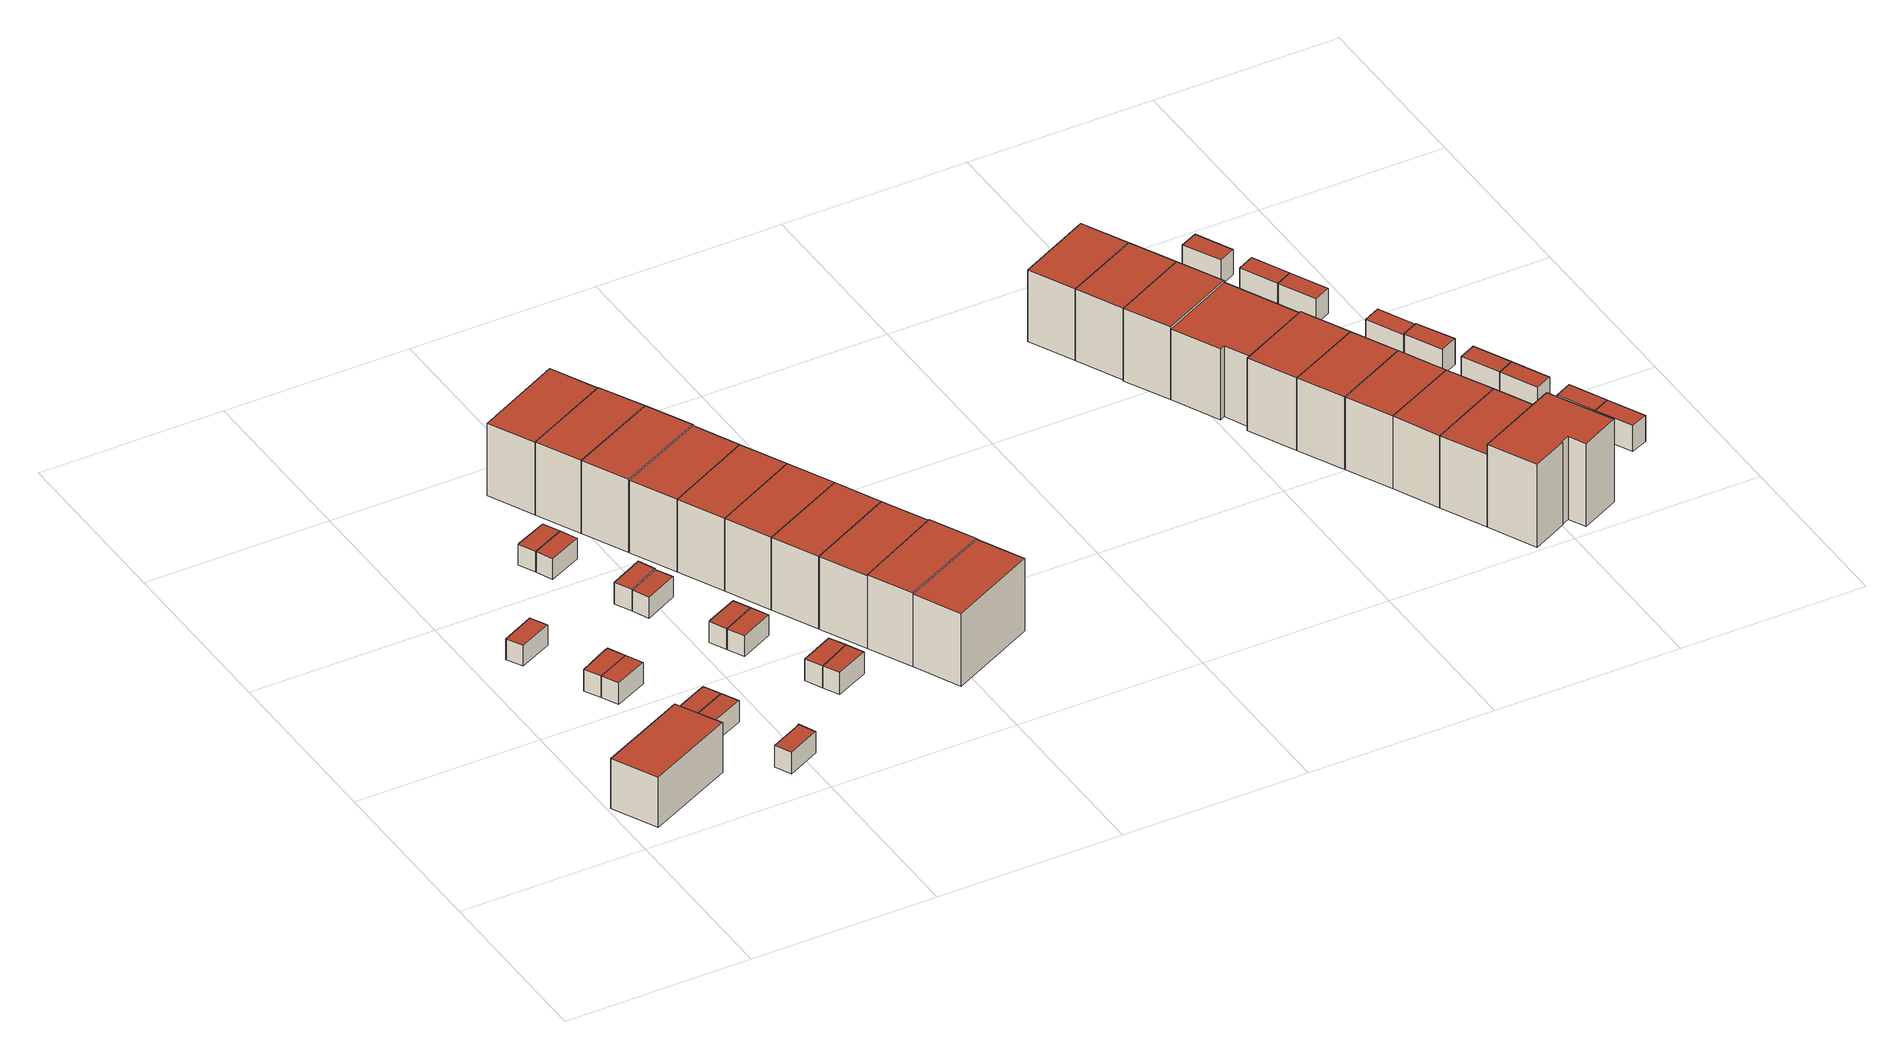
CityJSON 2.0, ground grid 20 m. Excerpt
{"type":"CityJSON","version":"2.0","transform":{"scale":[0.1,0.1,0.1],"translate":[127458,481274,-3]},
"CityObjects":{
"building1":{"type":"Building","attributes":{"b3_dak_type":"multiple horizontal","b3_h_dak_50p":3.27,"b3_h_dak_70p":3.3,"b3_h_dak_max":3.6,"b3_h_dak_min":2.92,"b3_h_maaiveld":-2.54,"b3_kas_warenhuis":false,"b3_mutatie_ahn3_ahn4":false,"b3_reconstructie_onvolledig":false,"b3_rmse_lod12":0.0509,"b3_rmse_lod13":0.0509,"b3_rmse_lod22":0.0331,"b3_val3dity_lod12":"[]","b3_val3dity_lod13":"[]","b3_val3dity_lod22":"[]","b3_volume_lod12":329.33,"b3_volume_lod13":329.33,"b3_volume_lod22":328.07,"geconstateerd":false,"oorspronkelijkbouwjaar":2003,"status":"Pand in gebruik"},"children":["building1-1"]},
"building1-1":{"type":"BuildingPart","parents":["building1"],"geometry":[{"type":"Solid","lod":"1.2","boundaries":[[[[0,1,2,3]],[[4,1,0,5]],[[5,0,3,6]],[[7,2,1,4]],[[6,3,2,7]],[[6,7,4,5]]]],"semantics":{"surfaces":[{"type":"GroundSurface"},{"type":"WallSurface","on_footprint_edge":true},{"type":"RoofSurface"}],"values":[[0,1,1,1,1,2]]}}]},
"building2":{"type":"Building","attributes":{"b3_dak_type":"multiple horizontal","b3_h_dak_50p":-0.07,"b3_h_dak_70p":-0.05,"b3_h_dak_max":0.01,"b3_h_dak_min":-0.25,"b3_h_maaiveld":-2.52,"b3_kas_warenhuis":false,"b3_mutatie_ahn3_ahn4":false,"b3_reconstructie_onvolledig":false,"b3_rmse_lod12":0.0314,"b3_rmse_lod13":0.0314,"b3_rmse_lod22":0.0289,"b3_val3dity_lod12":"[]","b3_val3dity_lod13":"[]","b3_val3dity_lod22":"[]","b3_volume_lod12":19.63,"b3_volume_lod13":19.63,"b3_volume_lod22":19.56,"geconstateerd":false,"oorspronkelijkbouwjaar":2003,"status":"Pand in gebruik"},"children":["building2-1"]},
"building2-1":{"type":"BuildingPart","parents":["building2"],"geometry":[{"type":"Solid","lod":"1.2","boundaries":[[[[8,9,10,11]],[[12,9,8,13]],[[14,10,9,12]],[[13,8,11,15]],[[15,11,10,14]],[[15,14,12,13]]]],"semantics":{"surfaces":[{"type":"GroundSurface"},{"type":"WallSurface","on_footprint_edge":true},{"type":"RoofSurface"}],"values":[[0,1,1,1,1,2]]}}]},
"building3":{"type":"Building","attributes":{"b3_dak_type":"multiple horizontal","b3_h_dak_50p":-0.05,"b3_h_dak_70p":-0.03,"b3_h_dak_max":0.05,"b3_h_dak_min":-0.22,"b3_h_maaiveld":-2.49,"b3_kas_warenhuis":false,"b3_mutatie_ahn3_ahn4":false,"b3_reconstructie_onvolledig":false,"b3_rmse_lod12":0.033,"b3_rmse_lod13":0.033,"b3_rmse_lod22":0.0309,"b3_val3dity_lod12":"[]","b3_val3dity_lod13":"[]","b3_val3dity_lod22":"[]","b3_volume_lod12":19.66,"b3_volume_lod13":19.66,"b3_volume_lod22":19.58,"geconstateerd":false,"oorspronkelijkbouwjaar":2003,"status":"Pand in gebruik"},"children":["building3-1"]},
"building3-1":{"type":"BuildingPart","parents":["building3"],"geometry":[{"type":"Solid","lod":"1.2","boundaries":[[[[16,17,18,19,20]],[[21,17,16,22]],[[23,18,17,21]],[[24,19,18,23]],[[22,16,20,25]],[[25,20,19,24]],[[25,24,23,21,22]]]],"semantics":{"surfaces":[{"type":"GroundSurface"},{"type":"WallSurface","on_footprint_edge":true},{"type":"RoofSurface"}],"values":[[0,1,1,1,1,1,2]]}}]},
"building4":{"type":"Building","attributes":{"b3_dak_type":"multiple horizontal","b3_h_dak_50p":-0.04,"b3_h_dak_70p":-0.03,"b3_h_dak_max":0.06,"b3_h_dak_min":-0.26,"b3_h_maaiveld":-2.49,"b3_kas_warenhuis":false,"b3_mutatie_ahn3_ahn4":false,"b3_reconstructie_onvolledig":false,"b3_rmse_lod12":0.0372,"b3_rmse_lod13":0.0372,"b3_rmse_lod22":0.0349,"b3_val3dity_lod12":"[]","b3_val3dity_lod13":"[]","b3_val3dity_lod22":"[]","b3_volume_lod12":19.72,"b3_volume_lod13":19.72,"b3_volume_lod22":19.64,"geconstateerd":false,"oorspronkelijkbouwjaar":2003,"status":"Pand in gebruik"},"children":["building4-1"]},
"building4-1":{"type":"BuildingPart","parents":["building4"],"geometry":[{"type":"Solid","lod":"1.2","boundaries":[[[[26,27,17,16]],[[28,27,26,29]],[[29,26,16,22]],[[21,17,27,28]],[[22,16,17,21]],[[22,21,28,29]]]],"semantics":{"surfaces":[{"type":"GroundSurface"},{"type":"WallSurface","on_footprint_edge":true},{"type":"RoofSurface"}],"values":[[0,1,1,1,1,2]]}}]},
"building5":{"type":"Building","attributes":{"b3_dak_type":"multiple horizontal","b3_h_dak_50p":-0.05,"b3_h_dak_70p":-0.04,"b3_h_dak_max":0.04,"b3_h_dak_min":-0.18,"b3_h_maaiveld":-2.48,"b3_kas_warenhuis":false,"b3_mutatie_ahn3_ahn4":false,"b3_reconstructie_onvolledig":false,"b3_rmse_lod12":0.0321,"b3_rmse_lod13":0.0321,"b3_rmse_lod22":0.0296,"b3_val3dity_lod12":"[]","b3_val3dity_lod13":"[]","b3_val3dity_lod22":"[]","b3_volume_lod12":19.37,"b3_volume_lod13":19.37,"b3_volume_lod22":19.28,"geconstateerd":false,"oorspronkelijkbouwjaar":2003,"status":"Pand in gebruik"},"children":["building5-1"]},
"building5-1":{"type":"BuildingPart","parents":["building5"],"geometry":[{"type":"Solid","lod":"1.2","boundaries":[[[[30,31,32,33,34]],[[35,31,30,36]],[[37,32,31,35]],[[38,33,32,37]],[[36,30,34,39]],[[39,34,33,38]],[[39,38,37,35,36]]]],"semantics":{"surfaces":[{"type":"GroundSurface"},{"type":"WallSurface","on_footprint_edge":true},{"type":"RoofSurface"}],"values":[[0,1,1,1,1,1,2]]}}]},
"building6":{"type":"Building","attributes":{"b3_dak_type":"multiple horizontal","b3_h_dak_50p":-0.05,"b3_h_dak_70p":-0.03,"b3_h_dak_max":0.05,"b3_h_dak_min":-0.22,"b3_h_maaiveld":-2.48,"b3_kas_warenhuis":false,"b3_mutatie_ahn3_ahn4":false,"b3_reconstructie_onvolledig":false,"b3_rmse_lod12":0.0365,"b3_rmse_lod13":0.0365,"b3_rmse_lod22":0.033,"b3_val3dity_lod12":"[]","b3_val3dity_lod13":"[]","b3_val3dity_lod22":"[]","b3_volume_lod12":19.7,"b3_volume_lod13":19.7,"b3_volume_lod22":19.6,"geconstateerd":false,"oorspronkelijkbouwjaar":2003,"status":"Pand in gebruik"},"children":["building6-1"]},
"building6-1":{"type":"BuildingPart","parents":["building6"],"geometry":[{"type":"Solid","lod":"1.2","boundaries":[[[[40,41,31,30]],[[42,41,40,43]],[[43,40,30,36]],[[35,31,41,42]],[[36,30,31,35]],[[36,35,42,43]]]],"semantics":{"surfaces":[{"type":"GroundSurface"},{"type":"WallSurface","on_footprint_edge":true},{"type":"RoofSurface"}],"values":[[0,1,1,1,1,2]]}}]},
"building7":{"type":"Building","attributes":{"b3_dak_type":"multiple horizontal","b3_h_dak_50p":-0.02,"b3_h_dak_70p":-0.01,"b3_h_dak_max":0.06,"b3_h_dak_min":-0.15,"b3_h_maaiveld":-2.46,"b3_kas_warenhuis":false,"b3_mutatie_ahn3_ahn4":false,"b3_reconstructie_onvolledig":false,"b3_rmse_lod12":0.0328,"b3_rmse_lod13":0.0328,"b3_rmse_lod22":0.031,"b3_val3dity_lod12":"[]","b3_val3dity_lod13":"[]","b3_val3dity_lod22":"[]","b3_volume_lod12":19.3,"b3_volume_lod13":19.3,"b3_volume_lod22":19.24,"geconstateerd":false,"oorspronkelijkbouwjaar":2003,"status":"Pand in gebruik"},"children":["building7-1"]},
"building7-1":{"type":"BuildingPart","parents":["building7"],"geometry":[{"type":"Solid","lod":"1.2","boundaries":[[[[44,45,46,47,48]],[[49,45,44,50]],[[51,46,45,49]],[[52,47,46,51]],[[50,44,48,53]],[[53,48,47,52]],[[53,52,51,49,50]]]],"semantics":{"surfaces":[{"type":"GroundSurface"},{"type":"WallSurface","on_footprint_edge":true},{"type":"RoofSurface"}],"values":[[0,1,1,1,1,1,2]]}}]},
"building8":{"type":"Building","attributes":{"b3_dak_type":"multiple horizontal","b3_h_dak_50p":-0.08,"b3_h_dak_70p":-0.06,"b3_h_dak_max":0.16,"b3_h_dak_min":-0.14,"b3_h_maaiveld":-2.53,"b3_kas_warenhuis":false,"b3_mutatie_ahn3_ahn4":false,"b3_reconstructie_onvolledig":false,"b3_rmse_lod12":0.0378,"b3_rmse_lod13":0.0378,"b3_rmse_lod22":0.0317,"b3_val3dity_lod12":"[]","b3_val3dity_lod13":"[]","b3_val3dity_lod22":"[]","b3_volume_lod12":20.01,"b3_volume_lod13":20.01,"b3_volume_lod22":19.92,"geconstateerd":false,"oorspronkelijkbouwjaar":2003,"status":"Pand in gebruik"},"children":["building8-1"]},
"building8-1":{"type":"BuildingPart","parents":["building8"],"geometry":[{"type":"Solid","lod":"1.2","boundaries":[[[[54,55,56,57,58]],[[59,55,54,60]],[[61,56,55,59]],[[62,57,56,61]],[[60,54,58,63]],[[63,58,57,62]],[[63,62,61,59,60]]]],"semantics":{"surfaces":[{"type":"GroundSurface"},{"type":"WallSurface","on_footprint_edge":true},{"type":"RoofSurface"}],"values":[[0,1,1,1,1,1,2]]}}]},
"building9":{"type":"Building","attributes":{"b3_dak_type":"multiple horizontal","b3_h_dak_50p":-0.08,"b3_h_dak_70p":-0.07,"b3_h_dak_max":0,"b3_h_dak_min":-0.3,"b3_h_maaiveld":-2.53,"b3_kas_warenhuis":false,"b3_mutatie_ahn3_ahn4":false,"b3_reconstructie_onvolledig":false,"b3_rmse_lod12":0.0389,"b3_rmse_lod13":0.0389,"b3_rmse_lod22":0.0356,"b3_val3dity_lod12":"[]","b3_val3dity_lod13":"[]","b3_val3dity_lod22":"[]","b3_volume_lod12":19.48,"b3_volume_lod13":19.48,"b3_volume_lod22":19.39,"geconstateerd":false,"oorspronkelijkbouwjaar":2003,"status":"Pand in gebruik"},"children":["building9-1"]},
"building9-1":{"type":"BuildingPart","parents":["building9"],"geometry":[{"type":"Solid","lod":"1.2","boundaries":[[[[64,65,55,54]],[[66,65,64,67]],[[67,64,54,60]],[[59,55,65,66]],[[60,54,55,59]],[[60,59,66,67]]]],"semantics":{"surfaces":[{"type":"GroundSurface"},{"type":"WallSurface","on_footprint_edge":true},{"type":"RoofSurface"}],"values":[[0,1,1,1,1,2]]}}]},
"building10":{"type":"Building","attributes":{"b3_dak_type":"multiple horizontal","b3_h_dak_50p":-0.06,"b3_h_dak_70p":-0.05,"b3_h_dak_max":0.17,"b3_h_dak_min":-0.13,"b3_h_maaiveld":-2.52,"b3_kas_warenhuis":false,"b3_mutatie_ahn3_ahn4":false,"b3_reconstructie_onvolledig":false,"b3_rmse_lod12":0.0373,"b3_rmse_lod13":0.0373,"b3_rmse_lod22":0.0325,"b3_val3dity_lod12":"[]","b3_val3dity_lod13":"[]","b3_val3dity_lod22":"[]","b3_volume_lod12":19.74,"b3_volume_lod13":19.74,"b3_volume_lod22":19.66,"geconstateerd":false,"oorspronkelijkbouwjaar":2003,"status":"Pand in gebruik"},"children":["building10-1"]},
"building10-1":{"type":"BuildingPart","parents":["building10"],"geometry":[{"type":"Solid","lod":"1.2","boundaries":[[[[68,69,70,71,72]],[[73,69,68,74]],[[75,70,69,73]],[[76,71,70,75]],[[74,68,72,77]],[[77,72,71,76]],[[77,76,75,73,74]]]],"semantics":{"surfaces":[{"type":"GroundSurface"},{"type":"WallSurface","on_footprint_edge":true},{"type":"RoofSurface"}],"values":[[0,1,1,1,1,1,2]]}}]},
"building11":{"type":"Building","attributes":{"b3_dak_type":"multiple horizontal","b3_h_dak_50p":-0.07,"b3_h_dak_70p":-0.05,"b3_h_dak_max":0.01,"b3_h_dak_min":-0.27,"b3_h_maaiveld":-2.51,"b3_kas_warenhuis":false,"b3_mutatie_ahn3_ahn4":false,"b3_reconstructie_onvolledig":false,"b3_rmse_lod12":0.0331,"b3_rmse_lod13":0.0331,"b3_rmse_lod22":0.03,"b3_val3dity_lod12":"[]","b3_val3dity_lod13":"[]","b3_val3dity_lod22":"[]","b3_volume_lod12":19.63,"b3_volume_lod13":19.63,"b3_volume_lod22":19.54,"geconstateerd":false,"oorspronkelijkbouwjaar":2003,"status":"Pand in gebruik"},"children":["building11-1"]},
"building11-1":{"type":"BuildingPart","parents":["building11"],"geometry":[{"type":"Solid","lod":"1.2","boundaries":[[[[78,79,69,68]],[[80,79,78,81]],[[81,78,68,82]],[[83,69,79,80]],[[82,68,69,83]],[[82,83,80,81]]]],"semantics":{"surfaces":[{"type":"GroundSurface"},{"type":"WallSurface","on_footprint_edge":true},{"type":"RoofSurface"}],"values":[[0,1,1,1,1,2]]}}]},
"building12":{"type":"Building","attributes":{"b3_dak_type":"multiple horizontal","b3_h_dak_50p":-0.09,"b3_h_dak_70p":-0.08,"b3_h_dak_max":0.02,"b3_h_dak_min":-0.15,"b3_h_maaiveld":-2.51,"b3_kas_warenhuis":false,"b3_mutatie_ahn3_ahn4":false,"b3_reconstructie_onvolledig":false,"b3_rmse_lod12":0.0287,"b3_rmse_lod13":0.0287,"b3_rmse_lod22":0.0236,"b3_val3dity_lod12":"[]","b3_val3dity_lod13":"[]","b3_val3dity_lod22":"[]","b3_volume_lod12":19.51,"b3_volume_lod13":19.51,"b3_volume_lod22":19.44,"geconstateerd":false,"oorspronkelijkbouwjaar":2003,"status":"Pand in gebruik"},"children":["building12-1"]},
"building12-1":{"type":"BuildingPart","parents":["building12"],"geometry":[{"type":"Solid","lod":"1.2","boundaries":[[[[84,85,86,87,88]],[[89,85,84,90]],[[91,86,85,89]],[[92,87,86,91]],[[90,84,88,93]],[[93,88,87,92]],[[93,92,91,89,90]]]],"semantics":{"surfaces":[{"type":"GroundSurface"},{"type":"WallSurface","on_footprint_edge":true},{"type":"RoofSurface"}],"values":[[0,1,1,1,1,1,2]]}}]},
"building13":{"type":"Building","attributes":{"b3_dak_type":"multiple horizontal","b3_h_dak_50p":-0.09,"b3_h_dak_70p":-0.07,"b3_h_dak_max":0.02,"b3_h_dak_min":-0.24,"b3_h_maaiveld":-2.51,"b3_kas_warenhuis":false,"b3_mutatie_ahn3_ahn4":false,"b3_reconstructie_onvolledig":false,"b3_rmse_lod12":0.039,"b3_rmse_lod13":0.039,"b3_rmse_lod22":0.0338,"b3_val3dity_lod12":"[]","b3_val3dity_lod13":"[]","b3_val3dity_lod22":"[]","b3_volume_lod12":19.49,"b3_volume_lod13":19.49,"b3_volume_lod22":19.4,"geconstateerd":false,"oorspronkelijkbouwjaar":2003,"status":"Pand in gebruik"},"children":["building13-1"]},
"building13-1":{"type":"BuildingPart","parents":["building13"],"geometry":[{"type":"Solid","lod":"1.2","boundaries":[[[[85,84,94,95]],[[90,84,85,89]],[[96,94,84,90]],[[89,85,95,97]],[[97,95,94,96]],[[97,96,90,89]]]],"semantics":{"surfaces":[{"type":"GroundSurface"},{"type":"WallSurface","on_footprint_edge":true},{"type":"RoofSurface"}],"values":[[0,1,1,1,1,2]]}}]},
"building14":{"type":"Building","attributes":{"b3_dak_type":"multiple horizontal","b3_h_dak_50p":-0.06,"b3_h_dak_70p":-0.05,"b3_h_dak_max":0.06,"b3_h_dak_min":-0.25,"b3_h_maaiveld":-2.49,"b3_kas_warenhuis":false,"b3_mutatie_ahn3_ahn4":false,"b3_reconstructie_onvolledig":false,"b3_rmse_lod12":0.0382,"b3_rmse_lod13":0.0382,"b3_rmse_lod22":0.0355,"b3_val3dity_lod12":"[]","b3_val3dity_lod13":"[]","b3_val3dity_lod22":"[]","b3_volume_lod12":19.41,"b3_volume_lod13":19.41,"b3_volume_lod22":19.32,"geconstateerd":false,"oorspronkelijkbouwjaar":2003,"status":"Pand in gebruik"},"children":["building14-1"]},
"building14-1":{"type":"BuildingPart","parents":["building14"],"geometry":[{"type":"Solid","lod":"1.2","boundaries":[[[[98,99,100,101]],[[102,99,98,103]],[[103,98,101,104]],[[105,100,99,102]],[[104,101,100,105]],[[104,105,102,103]]]],"semantics":{"surfaces":[{"type":"GroundSurface"},{"type":"WallSurface","on_footprint_edge":true},{"type":"RoofSurface"}],"values":[[0,1,1,1,1,2]]}}]},
"building15":{"type":"Building","attributes":{"b3_dak_type":"multiple horizontal","b3_h_dak_50p":-0.06,"b3_h_dak_70p":-0.04,"b3_h_dak_max":0.05,"b3_h_dak_min":-0.16,"b3_h_maaiveld":-2.48,"b3_kas_warenhuis":false,"b3_mutatie_ahn3_ahn4":false,"b3_reconstructie_onvolledig":false,"b3_rmse_lod12":0.0411,"b3_rmse_lod13":0.0411,"b3_rmse_lod22":0.033,"b3_val3dity_lod12":"[]","b3_val3dity_lod13":"[]","b3_val3dity_lod22":"[]","b3_volume_lod12":19.69,"b3_volume_lod13":19.69,"b3_volume_lod22":19.65,"geconstateerd":false,"oorspronkelijkbouwjaar":2003,"status":"Pand in gebruik"},"children":["building15-1"]},
"building15-1":{"type":"BuildingPart","parents":["building15"],"geometry":[{"type":"Solid","lod":"1.2","boundaries":[[[[98,101,106,107]],[[104,101,98,103]],[[108,106,101,104]],[[103,98,107,109]],[[109,107,106,108]],[[109,108,104,103]]]],"semantics":{"surfaces":[{"type":"GroundSurface"},{"type":"WallSurface","on_footprint_edge":true},{"type":"RoofSurface"}],"values":[[0,1,1,1,1,2]]}}]},
"building16":{"type":"Building","attributes":{"b3_dak_type":"multiple horizontal","b3_h_dak_50p":5.91,"b3_h_dak_70p":5.94,"b3_h_dak_max":6.23,"b3_h_dak_min":3.06,"b3_h_maaiveld":-2.48,"b3_kas_warenhuis":false,"b3_mutatie_ahn3_ahn4":false,"b3_reconstructie_onvolledig":false,"b3_rmse_lod12":1.81,"b3_rmse_lod13":1.81,"b3_rmse_lod22":0.064,"b3_val3dity_lod12":"[]","b3_val3dity_lod13":"[]","b3_val3dity_lod22":"[]","b3_volume_lod12":487.08,"b3_volume_lod13":487.08,"b3_volume_lod22":413.4,"geconstateerd":false,"oorspronkelijkbouwjaar":2003,"status":"Pand in gebruik"},"children":["building16-1"]},
"building16-1":{"type":"BuildingPart","parents":["building16"],"geometry":[{"type":"Solid","lod":"1.2","boundaries":[[[[110,111,112,113]],[[114,111,110,115]],[[115,110,113,116]],[[117,112,111,114]],[[116,113,112,117]],[[116,117,114,115]]]],"semantics":{"surfaces":[{"type":"GroundSurface"},{"type":"WallSurface","on_footprint_edge":true},{"type":"RoofSurface"}],"values":[[0,1,1,1,1,2]]}}]},
"building17":{"type":"Building","attributes":{"b3_dak_type":"multiple horizontal","b3_h_dak_50p":5.91,"b3_h_dak_70p":5.95,"b3_h_dak_max":6.25,"b3_h_dak_min":3.17,"b3_h_maaiveld":-2.48,"b3_kas_warenhuis":false,"b3_mutatie_ahn3_ahn4":false,"b3_reconstructie_onvolledig":false,"b3_rmse_lod12":1.86,"b3_rmse_lod13":1.86,"b3_rmse_lod22":0.0583,"b3_val3dity_lod12":"[]","b3_val3dity_lod13":"[]","b3_val3dity_lod22":"[]","b3_volume_lod12":468.53,"b3_volume_lod13":468.53,"b3_volume_lod22":401.27,"geconstateerd":false,"oorspronkelijkbouwjaar":2003,"status":"Pand in gebruik"},"children":["building17-1"]},
"building17-1":{"type":"BuildingPart","parents":["building17"],"geometry":[{"type":"Solid","lod":"1.2","boundaries":[[[[118,119,111,110]],[[120,119,118,121]],[[121,118,110,122]],[[123,111,119,120]],[[122,110,111,123]],[[122,123,120,121]]]],"semantics":{"surfaces":[{"type":"GroundSurface"},{"type":"WallSurface","on_footprint_edge":true},{"type":"RoofSurface"}],"values":[[0,1,1,1,1,2]]}}]},
"building18":{"type":"Building","attributes":{"b3_dak_type":"multiple horizontal","b3_h_dak_50p":5.93,"b3_h_dak_70p":5.95,"b3_h_dak_max":6.26,"b3_h_dak_min":3.14,"b3_h_maaiveld":-2.47,"b3_kas_warenhuis":false,"b3_mutatie_ahn3_ahn4":false,"b3_reconstructie_onvolledig":false,"b3_rmse_lod12":1.77,"b3_rmse_lod13":1.77,"b3_rmse_lod22":0.0603,"b3_val3dity_lod12":"[]","b3_val3dity_lod13":"[]","b3_val3dity_lod22":"[]","b3_volume_lod12":475.82,"b3_volume_lod13":475.82,"b3_volume_lod22":405.92,"geconstateerd":false,"oorspronkelijkbouwjaar":2003,"status":"Pand in gebruik"},"children":["building18-1"]},
"building18-1":{"type":"BuildingPart","parents":["building18"],"geometry":[{"type":"Solid","lod":"1.2","boundaries":[[[[124,125,119,118]],[[126,125,124,127]],[[127,124,118,121]],[[120,119,125,126]],[[121,118,119,120]],[[121,120,126,127]]]],"semantics":{"surfaces":[{"type":"GroundSurface"},{"type":"WallSurface","on_footprint_edge":true},{"type":"RoofSurface"}],"values":[[0,1,1,1,1,2]]}}]},
"building19":{"type":"Building","attributes":{"b3_dak_type":"multiple horizontal","b3_h_dak_50p":5.92,"b3_h_dak_70p":5.95,"b3_h_dak_max":6.27,"b3_h_dak_min":3.08,"b3_h_maaiveld":-2.47,"b3_kas_warenhuis":false,"b3_mutatie_ahn3_ahn4":false,"b3_reconstructie_onvolledig":false,"b3_rmse_lod12":1.83,"b3_rmse_lod13":1.83,"b3_rmse_lod22":0.0508,"b3_val3dity_lod12":"[]","b3_val3dity_lod13":"[]","b3_val3dity_lod22":"[]","b3_volume_lod12":475.49,"b3_volume_lod13":475.49,"b3_volume_lod22":406.27,"geconstateerd":false,"oorspronkelijkbouwjaar":2003,"status":"Pand in gebruik"},"children":["building19-1"]},
"building19-1":{"type":"BuildingPart","parents":["building19"],"geometry":[{"type":"Solid","lod":"1.2","boundaries":[[[[128,129,125,124]],[[130,129,128,131]],[[131,128,124,132]],[[133,125,129,130]],[[132,124,125,133]],[[132,133,130,131]]]],"semantics":{"surfaces":[{"type":"GroundSurface"},{"type":"WallSurface","on_footprint_edge":true},{"type":"RoofSurface"}],"values":[[0,1,1,1,1,2]]}}]},
"building20":{"type":"Building","attributes":{"b3_dak_type":"multiple horizontal","b3_h_dak_50p":5.91,"b3_h_dak_70p":5.94,"b3_h_dak_max":6.26,"b3_h_dak_min":3.15,"b3_h_maaiveld":-2.48,"b3_kas_warenhuis":false,"b3_mutatie_ahn3_ahn4":false,"b3_reconstructie_onvolledig":false,"b3_rmse_lod12":1.83,"b3_rmse_lod13":1.83,"b3_rmse_lod22":0.0619,"b3_val3dity_lod12":"[]","b3_val3dity_lod13":"[]","b3_val3dity_lod22":"[]","b3_volume_lod12":475.09,"b3_volume_lod13":475.09,"b3_volume_lod22":405.37,"geconstateerd":false,"oorspronkelijkbouwjaar":2003,"status":"Pand in gebruik"},"children":["building20-1"]},
"building20-1":{"type":"BuildingPart","parents":["building20"],"geometry":[{"type":"Solid","lod":"1.2","boundaries":[[[[129,128,134,135]],[[131,128,129,130]],[[136,134,128,131]],[[130,129,135,137]],[[137,135,134,136]],[[137,136,131,130]]]],"semantics":{"surfaces":[{"type":"GroundSurface"},{"type":"WallSurface","on_footprint_edge":true},{"type":"RoofSurface"}],"values":[[0,1,1,1,1,2]]}}]},
"building21":{"type":"Building","attributes":{"b3_dak_type":"multiple horizontal","b3_h_dak_50p":5.91,"b3_h_dak_70p":5.94,"b3_h_dak_max":6.23,"b3_h_dak_min":3.14,"b3_h_maaiveld":-2.48,"b3_kas_warenhuis":false,"b3_mutatie_ahn3_ahn4":false,"b3_reconstructie_onvolledig":false,"b3_rmse_lod12":1.83,"b3_rmse_lod13":1.83,"b3_rmse_lod22":0.0487,"b3_val3dity_lod12":"[]","b3_val3dity_lod13":"[]","b3_val3dity_lod22":"[]","b3_volume_lod12":475.48,"b3_volume_lod13":475.48,"b3_volume_lod22":408.11,"geconstateerd":false,"oorspronkelijkbouwjaar":2003,"status":"Pand in gebruik"},"children":["building21-1"]},
"building21-1":{"type":"BuildingPart","parents":["building21"],"geometry":[{"type":"Solid","lod":"1.2","boundaries":[[[[135,134,138,139]],[[136,134,135,137]],[[140,138,134,136]],[[137,135,139,141]],[[141,139,138,140]],[[141,140,136,137]]]],"semantics":{"surfaces":[{"type":"GroundSurface"},{"type":"WallSurface","on_footprint_edge":true},{"type":"RoofSurface"}],"values":[[0,1,1,1,1,2]]}}]},
"building22":{"type":"Building","attributes":{"b3_dak_type":"multiple horizontal","b3_h_dak_50p":5.91,"b3_h_dak_70p":5.95,"b3_h_dak_max":6.28,"b3_h_dak_min":2.94,"b3_h_maaiveld":-2.49,"b3_kas_warenhuis":false,"b3_mutatie_ahn3_ahn4":false,"b3_reconstructie_onvolledig":false,"b3_rmse_lod12":1.86,"b3_rmse_lod13":1.86,"b3_rmse_lod22":0.0694,"b3_val3dity_lod12":"[]","b3_val3dity_lod13":"[]","b3_val3dity_lod22":"[]","b3_volume_lod12":476.26,"b3_volume_lod13":476.26,"b3_volume_lod22":403.62,"geconstateerd":false,"oorspronkelijkbouwjaar":2003,"status":"Pand in gebruik"},"children":["building22-1"]},
"building22-1":{"type":"BuildingPart","parents":["building22"],"geometry":[{"type":"Solid","lod":"1.2","boundaries":[[[[139,138,142,143]],[[140,138,139,141]],[[144,142,138,140]],[[141,139,143,145]],[[145,143,142,144]],[[145,144,140,141]]]],"semantics":{"surfaces":[{"type":"GroundSurface"},{"type":"WallSurface","on_footprint_edge":true},{"type":"RoofSurface"}],"values":[[0,1,1,1,1,2]]}}]},
"building23":{"type":"Building","attributes":{"b3_dak_type":"multiple horizontal","b3_h_dak_50p":5.91,"b3_h_dak_70p":5.95,"b3_h_dak_max":6.28,"b3_h_dak_min":3.16,"b3_h_maaiveld":-2.48,"b3_kas_warenhuis":false,"b3_mutatie_ahn3_ahn4":false,"b3_reconstructie_onvolledig":false,"b3_rmse_lod12":1.84,"b3_rmse_lod13":1.84,"b3_rmse_lod22":0.072,"b3_val3dity_lod12":"[]","b3_val3dity_lod13":"[]","b3_val3dity_lod22":"[]","b3_volume_lod12":476.38,"b3_volume_lod13":476.38,"b3_volume_lod22":408.1,"geconstateerd":false,"oorspronkelijkbouwjaar":2003,"status":"Pand in gebruik"},"children":["building23-1"]},
"building23-1":{"type":"BuildingPart","parents":["building23"],"geometry":[{"type":"Solid","lod":"1.2","boundaries":[[[[143,142,146,147]],[[144,142,143,145]],[[148,146,142,144]],[[145,143,147,149]],[[149,147,146,148]],[[149,148,144,145]]]],"semantics":{"surfaces":[{"type":"GroundSurface"},{"type":"WallSurface","on_footprint_edge":true},{"type":"RoofSurface"}],"values":[[0,1,1,1,1,2]]}}]},
"building24":{"type":"Building","attributes":{"b3_dak_type":"multiple horizontal","b3_h_dak_50p":5.93,"b3_h_dak_70p":5.96,"b3_h_dak_max":6.28,"b3_h_dak_min":3.17,"b3_h_maaiveld":-2.48,"b3_kas_warenhuis":false,"b3_mutatie_ahn3_ahn4":false,"b3_reconstructie_onvolledig":false,"b3_rmse_lod12":1.83,"b3_rmse_lod13":1.83,"b3_rmse_lod22":0.0592,"b3_val3dity_lod12":"[]","b3_val3dity_lod13":"[]","b3_val3dity_lod22":"[]","b3_volume_lod12":470.2,"b3_volume_lod13":470.2,"b3_volume_lod22":398.44,"geconstateerd":false,"oorspronkelijkbouwjaar":2003,"status":"Pand in gebruik"},"children":["building24-1"]},
"building24-1":{"type":"BuildingPart","parents":["building24"],"geometry":[{"type":"Solid","lod":"1.2","boundaries":[[[[147,146,150,151]],[[152,146,147,153]],[[154,150,146,152]],[[153,147,151,155]],[[155,151,150,154]],[[155,154,152,153]]]],"semantics":{"surfaces":[{"type":"GroundSurface"},{"type":"WallSurface","on_footprint_edge":true},{"type":"RoofSurface"}],"values":[[0,1,1,1,1,2]]}}]},
"building25":{"type":"Building","attributes":{"b3_dak_type":"multiple horizontal","b3_h_dak_50p":5.91,"b3_h_dak_70p":5.95,"b3_h_dak_max":6.23,"b3_h_dak_min":3.14,"b3_h_maaiveld":-2.46,"b3_kas_warenhuis":false,"b3_mutatie_ahn3_ahn4":false,"b3_reconstructie_onvolledig":false,"b3_rmse_lod12":1.86,"b3_rmse_lod13":1.86,"b3_rmse_lod22":0.0649,"b3_val3dity_lod12":"[]","b3_val3dity_lod13":"[]","b3_val3dity_lod22":"[]","b3_volume_lod12":488.25,"b3_volume_lod13":488.25,"b3_volume_lod22":413.94,"geconstateerd":false,"oorspronkelijkbouwjaar":2003,"status":"Pand in gebruik"},"children":["building25-1"]},
"building25-1":{"type":"BuildingPart","parents":["building25"],"geometry":[{"type":"Solid","lod":"1.2","boundaries":[[[[156,157,151,150]],[[158,157,156,159]],[[159,156,150,160]],[[161,151,157,158]],[[160,150,151,161]],[[160,161,158,159]]]],"semantics":{"surfaces":[{"type":"GroundSurface"},{"type":"WallSurface","on_footprint_edge":true},{"type":"RoofSurface"}],"values":[[0,1,1,1,1,2]]}}]},
"building26":{"type":"Building","attributes":{"b3_dak_type":"multiple horizontal","b3_h_dak_50p":5.56,"b3_h_dak_70p":5.87,"b3_h_dak_max":6.61,"b3_h_dak_min":4.46,"b3_h_maaiveld":-2.44,"b3_kas_warenhuis":false,"b3_mutatie_ahn3_ahn4":false,"b3_reconstructie_onvolledig":false,"b3_rmse_lod12":0.591,"b3_rmse_lod13":0.591,"b3_rmse_lod22":0.039,"b3_val3dity_lod12":"[]","b3_val3dity_lod13":"[]","b3_val3dity_lod22":"[]","b3_volume_lod12":404.25,"b3_volume_lod13":404.25,"b3_volume_lod22":387.23,"geconstateerd":false,"oorspronkelijkbouwjaar":2007,"status":"Pand in gebruik"},"children":["building26-1"]},
"building26-1":{"type":"BuildingPart","parents":["building26"],"geometry":[{"type":"Solid","lod":"1.2","boundaries":[[[[162,163,164,165]],[[166,163,162,167]],[[168,164,163,166]],[[167,162,165,169]],[[169,165,164,168]],[[169,168,166,167]]]],"semantics":{"surfaces":[{"type":"GroundSurface"},{"type":"WallSurface","on_footprint_edge":true},{"type":"RoofSurface"}],"values":[[0,1,1,1,1,2]]}}]},
"building27":{"type":"Building","attributes":{"b3_dak_type":"multiple horizontal","b3_h_dak_50p":5.52,"b3_h_dak_70p":5.86,"b3_h_dak_max":6.58,"b3_h_dak_min":4.46,"b3_h_maaiveld":-2.44,"b3_kas_warenhuis":false,"b3_mutatie_ahn3_ahn4":false,"b3_reconstructie_onvolledig":false,"b3_rmse_lod12":0.607,"b3_rmse_lod13":0.607,"b3_rmse_lod22":0.0402,"b3_val3dity_lod12":"[]","b3_val3dity_lod13":"[]","b3_val3dity_lod22":"[]","b3_volume_lod12":403.05,"b3_volume_lod13":403.05,"b3_volume_lod22":386.38,"geconstateerd":false,"oorspronkelijkbouwjaar":2007,"status":"Pand in gebruik"},"children":["building27-1"]},
"building27-1":{"type":"BuildingPart","parents":["building27"],"geometry":[{"type":"Solid","lod":"1.2","boundaries":[[[[170,171,165,164]],[[172,171,170,173]],[[173,170,164,168]],[[169,165,171,172]],[[168,164,165,169]],[[168,169,172,173]]]],"semantics":{"surfaces":[{"type":"GroundSurface"},{"type":"WallSurface","on_footprint_edge":true},{"type":"RoofSurface"}],"values":[[0,1,1,1,1,2]]}}]},
"building28":{"type":"Building","attributes":{"b3_dak_type":"multiple horizontal","b3_h_dak_50p":5.53,"b3_h_dak_70p":5.88,"b3_h_dak_max":6.55,"b3_h_dak_min":4.65,"b3_h_maaiveld":-2.45,"b3_kas_warenhuis":false,"b3_mutatie_ahn3_ahn4":false,"b3_reconstructie_onvolledig":false,"b3_rmse_lod12":0.603,"b3_rmse_lod13":0.603,"b3_rmse_lod22":0.0395,"b3_val3dity_lod12":"[]","b3_val3dity_lod13":"[]","b3_val3dity_lod22":"[]","b3_volume_lod12":403.73,"b3_volume_lod13":403.73,"b3_volume_lod22":386.84,"geconstateerd":false,"oorspronkelijkbouwjaar":2007,"status":"Pand in gebruik"},"children":["building28-1"]},
"building28-1":{"type":"BuildingPart","parents":["building28"],"geometry":[{"type":"Solid","lod":"1.2","boundaries":[[[[174,175,176,177]],[[173,175,174,172]],[[178,176,175,173]],[[172,174,177,179]],[[179,177,176,178]],[[179,178,173,172]]]],"semantics":{"surfaces":[{"type":"GroundSurface"},{"type":"WallSurface","on_footprint_edge":true},{"type":"RoofSurface"}],"values":[[0,1,1,1,1,2]]}}]},
"building29":{"type":"Building","attributes":{"b3_dak_type":"multiple horizontal","b3_h_dak_50p":5.23,"b3_h_dak_70p":5.67,"b3_h_dak_max":6.55,"b3_h_dak_min":3.19,"b3_h_maaiveld":-2.47,"b3_kas_warenhuis":false,"b3_mutatie_ahn3_ahn4":false,"b3_reconstructie_onvolledig":false,"b3_rmse_lod12":1.34,"b3_rmse_lod13":1.34,"b3_rmse_lod22":0.0426,"b3_val3dity_lod12":"[]","b3_val3dity_lod13":"[]","b3_val3dity_lod22":"[]","b3_volume_lod12":618.85,"b3_volume_lod13":618.85,"b3_volume_lod22":554.54,"geconstateerd":false,"oorspronkelijkbouwjaar":2007,"status":"Pand in gebruik"},"children":["building29-1"]},
"building29-1":{"type":"BuildingPart","parents":["building29"],"geometry":[{"type":"Solid","lod":"1.2","boundaries":[[[[176,180,181,182,183,177]],[[184,180,176,185]],[[186,177,183,187]],[[187,183,182,188]],[[188,182,181,189]],[[189,181,180,184]],[[185,176,177,186]],[[185,186,187,188,189,184]]]],"semantics":{"surfaces":[{"type":"GroundSurface"},{"type":"WallSurface","on_footprint_edge":true},{"type":"RoofSurface"}],"values":[[0,1,1,1,1,1,1,2]]}}]},
"building30":{"type":"Building","attributes":{"b3_dak_type":"multiple horizontal","b3_h_dak_50p":5.58,"b3_h_dak_70p":5.91,"b3_h_dak_max":6.55,"b3_h_dak_min":4.55,"b3_h_maaiveld":-2.46,"b3_kas_warenhuis":false,"b3_mutatie_ahn3_ahn4":false,"b3_reconstructie_onvolledig":false,"b3_rmse_lod12":0.603,"b3_rmse_lod13":0.603,"b3_rmse_lod22":0.0389,"b3_val3dity_lod12":"[]","b3_val3dity_lod13":"[]","b3_val3dity_lod22":"[]","b3_volume_lod12":423.06,"b3_volume_lod13":423.06,"b3_volume_lod22":404.9,"geconstateerd":false,"oorspronkelijkbouwjaar":2007,"status":"Pand in gebruik"},"children":["building30-1"]},
"building30-1":{"type":"BuildingPart","parents":["building30"],"geometry":[{"type":"Solid","lod":"1.2","boundaries":[[[[190,180,191,192]],[[193,180,190,194]],[[195,191,180,193]],[[194,190,192,196]],[[196,192,191,195]],[[196,195,193,194]]]],"semantics":{"surfaces":[{"type":"GroundSurface"},{"type":"WallSurface","on_footprint_edge":true},{"type":"RoofSurface"}],"values":[[0,1,1,1,1,2]]}}]},
"building31":{"type":"Building","attributes":{"b3_dak_type":"multiple horizontal","b3_h_dak_50p":5.52,"b3_h_dak_70p":5.9,"b3_h_dak_max":6.55,"b3_h_dak_min":4.53,"b3_h_maaiveld":-2.45,"b3_kas_warenhuis":false,"b3_mutatie_ahn3_ahn4":false,"b3_reconstructie_onvolledig":false,"b3_rmse_lod12":0.621,"b3_rmse_lod13":0.621,"b3_rmse_lod22":0.0383,"b3_val3dity_lod12":"[]","b3_val3dity_lod13":"[]","b3_val3dity_lod22":"[]","b3_volume_lod12":404.51,"b3_volume_lod13":404.51,"b3_volume_lod22":387.47,"geconstateerd":false,"oorspronkelijkbouwjaar":2007,"status":"Pand in gebruik"},"children":["building31-1"]},
"building31-1":{"type":"BuildingPart","parents":["building31"],"geometry":[{"type":"Solid","lod":"1.2","boundaries":[[[[192,191,197,198]],[[195,191,192,196]],[[199,197,191,195]],[[196,192,198,200]],[[200,198,197,199]],[[200,199,195,196]]]],"semantics":{"surfaces":[{"type":"GroundSurface"},{"type":"WallSurface","on_footprint_edge":true},{"type":"RoofSurface"}],"values":[[0,1,1,1,1,2]]}}]},
"building32":{"type":"Building","attributes":{"b3_dak_type":"multiple horizontal","b3_h_dak_50p":5.54,"b3_h_dak_70p":5.86,"b3_h_dak_max":6.57,"b3_h_dak_min":4.67,"b3_h_maaiveld":-2.46,"b3_kas_warenhuis":false,"b3_mutatie_ahn3_ahn4":false,"b3_reconstructie_onvolledig":false,"b3_rmse_lod12":0.606,"b3_rmse_lod13":0.606,"b3_rmse_lod22":0.0389,"b3_val3dity_lod12":"[]","b3_val3dity_lod13":"[]","b3_val3dity_lod22":"[]","b3_volume_lod12":406.04,"b3_volume_lod13":406.04,"b3_volume_lod22":388.76,"geconstateerd":false,"oorspronkelijkbouwjaar":2007,"status":"Pand in gebruik"},"children":["building32-1"]},
"building32-1":{"type":"BuildingPart","parents":["building32"],"geometry":[{"type":"Solid","lod":"1.2","boundaries":[[[[198,197,201,202]],[[199,197,198,200]],[[203,201,197,199]],[[200,198,202,204]],[[204,202,201,203]],[[204,203,199,200]]]],"semantics":{"surfaces":[{"type":"GroundSurface"},{"type":"WallSurface","on_footprint_edge":true},{"type":"RoofSurface"}],"values":[[0,1,1,1,1,2]]}}]},
"building33":{"type":"Building","attributes":{"b3_dak_type":"multiple horizontal","b3_h_dak_50p":5.54,"b3_h_dak_70p":5.85,"b3_h_dak_max":6.58,"b3_h_dak_min":4.44,"b3_h_maaiveld":-2.47,"b3_kas_warenhuis":false,"b3_mutatie_ahn3_ahn4":false,"b3_reconstructie_onvolledig":false,"b3_rmse_lod12":0.593,"b3_rmse_lod13":0.593,"b3_rmse_lod22":0.0427,"b3_val3dity_lod12":"[]","b3_val3dity_lod13":"[]","b3_val3dity_lod22":"[]","b3_volume_lod12":404.81,"b3_volume_lod13":404.81,"b3_volume_lod22":388.83,"geconstateerd":false,"oorspronkelijkbouwjaar":2007,"status":"Pand in gebruik"},"children":["building33-1"]},
"building33-1":{"type":"BuildingPart","parents":["building33"],"geometry":[{"type":"Solid","lod":"1.2","boundaries":[[[[205,206,202,201]],[[207,206,205,208]],[[208,205,201,203]],[[204,202,206,207]],[[203,201,202,204]],[[203,204,207,208]]]],"semantics":{"surfaces":[{"type":"GroundSurface"},{"type":"WallSurface","on_footprint_edge":true},{"type":"RoofSurface"}],"values":[[0,1,1,1,1,2]]}}]},
"building34":{"type":"Building","attributes":{"b3_dak_type":"multiple horizontal","b3_h_dak_50p":5.59,"b3_h_dak_70p":6,"b3_h_dak_max":7.76,"b3_h_dak_min":4.44,"b3_h_maaiveld":-2.47,"b3_kas_warenhuis":false,"b3_mutatie_ahn3_ahn4":false,"b3_reconstructie_onvolledig":false,"b3_rmse_lod12":0.702,"b3_rmse_lod13":0.702,"b3_rmse_lod22":0.305,"b3_val3dity_lod12":"[]","b3_val3dity_lod13":"[]","b3_val3dity_lod22":"[]","b3_volume_lod12":408.54,"b3_volume_lod13":408.54,"b3_volume_lod22":388.9,"geconstateerd":false,"oorspronkelijkbouwjaar":2007,"status":"Pand in gebruik"},"children":["building34-1"]},
"building34-1":{"type":"BuildingPart","parents":["building34"],"geometry":[{"type":"Solid","lod":"1.2","boundaries":[[[[209,206,205,210,211,212]],[[213,211,210,214]],[[215,212,211,213]],[[207,206,209,216]],[[208,205,206,207]],[[214,210,205,208]],[[216,209,212,215]],[[216,215,213,214,208,207]]]],"semantics":{"surfaces":[{"type":"GroundSurface"},{"type":"WallSurface","on_footprint_edge":true},{"type":"RoofSurface"}],"values":[[0,1,1,1,1,1,1,2]]}}]},
"building35":{"type":"Building","attributes":{"b3_dak_type":"multiple horizontal","b3_h_dak_50p":6.62,"b3_h_dak_70p":7.08,"b3_h_dak_max":7.8,"b3_h_dak_min":0.51,"b3_h_maaiveld":-2.48,"b3_kas_warenhuis":false,"b3_mutatie_ahn3_ahn4":false,"b3_reconstructie_onvolledig":false,"b3_rmse_lod12":2.6,"b3_rmse_lod13":1.39,"b3_rmse_lod22":0.0465,"b3_val3dity_lod12":"[]","b3_val3dity_lod13":"[]","b3_val3dity_lod22":"[]","b3_volume_lod12":631.04,"b3_volume_lod13":579.51,"b3_volume_lod22":524.04,"geconstateerd":false,"oorspronkelijkbouwjaar":2007,"status":"Pand in gebruik"},"children":["building35-1"]},
"building35-1":{"type":"BuildingPart","parents":["building35"],"geometry":[{"type":"Solid","lod":"1.2","boundaries":[[[[209,212,217,218,219,220,221,222]],[[223,220,219,224]],[[225,222,221,226]],[[226,221,220,223]],[[227,212,209,228]],[[228,209,222,225]],[[224,219,218,229]],[[229,218,217,230]],[[230,217,212,227]],[[230,227,228,225,226,223,224,229]]]],"semantics":{"surfaces":[{"type":"GroundSurface"},{"type":"WallSurface","on_footprint_edge":true},{"type":"RoofSurface"}],"values":[[0,1,1,1,1,1,1,1,1,2]]}}]},
"building36":{"type":"Building","attributes":{"b3_dak_type":"multiple horizontal","b3_h_dak_50p":0.14,"b3_h_dak_70p":0.16,"b3_h_dak_max":0.25,"b3_h_dak_min":-0.01,"b3_h_maaiveld":-2.66,"b3_kas_warenhuis":false,"b3_mutatie_ahn3_ahn4":false,"b3_reconstructie_onvolledig":false,"b3_rmse_lod12":0.0486,"b3_rmse_lod13":0.0486,"b3_rmse_lod22":0.041,"b3_val3dity_lod12":"[]","b3_val3dity_lod13":"[]","b3_val3dity_lod22":"[]","b3_volume_lod12":24.66,"b3_volume_lod13":24.66,"b3_volume_lod22":24.52,"geconstateerd":false,"oorspronkelijkbouwjaar":2007,"status":"Pand in gebruik"},"children":["building36-1"]},
"building36-1":{"type":"BuildingPart","parents":["building36"],"geometry":[{"type":"Solid","lod":"1.2","boundaries":[[[[231,232,233,234]],[[235,232,231,236]],[[236,231,234,237]],[[238,233,232,235]],[[237,234,233,238]],[[237,238,235,236]]]],"semantics":{"surfaces":[{"type":"GroundSurface"},{"type":"WallSurface","on_footprint_edge":true},{"type":"RoofSurface"}],"values":[[0,1,1,1,1,2]]}}]},
"building37":{"type":"Building","attributes":{"b3_dak_type":"multiple horizontal","b3_h_dak_50p":0.15,"b3_h_dak_70p":0.17,"b3_h_dak_max":0.43,"b3_h_dak_min":-0.12,"b3_h_maaiveld":-2.65,"b3_kas_warenhuis":false,"b3_mutatie_ahn3_ahn4":false,"b3_reconstructie_onvolledig":false,"b3_rmse_lod12":0.0574,"b3_rmse_lod13":0.0574,"b3_rmse_lod22":0.052,"b3_val3dity_lod12":"[]","b3_val3dity_lod13":"[]","b3_val3dity_lod22":"[]","b3_volume_lod12":24.73,"b3_volume_lod13":24.73,"b3_volume_lod22":24.56,"geconstateerd":false,"oorspronkelijkbouwjaar":2007,"status":"Pand in gebruik"},"children":["building37-1"]},
"building37-1":{"type":"BuildingPart","parents":["building37"],"geometry":[{"type":"Solid","lod":"1.2","boundaries":[[[[239,240,241,242]],[[243,240,239,244]],[[244,239,242,245]],[[246,241,240,243]],[[245,242,241,246]],[[245,246,243,244]]]],"semantics":{"surfaces":[{"type":"GroundSurface"},{"type":"WallSurface","on_footprint_edge":true},{"type":"RoofSurface"}],"values":[[0,1,1,1,1,2]]}}]},
"building38":{"type":"Building","attributes":{"b3_dak_type":"multiple horizontal","b3_h_dak_50p":0.15,"b3_h_dak_70p":0.17,"b3_h_dak_max":0.28,"b3_h_dak_min":0.02,"b3_h_maaiveld":-2.66,"b3_kas_warenhuis":false,"b3_mutatie_ahn3_ahn4":false,"b3_reconstructie_onvolledig":false,"b3_rmse_lod12":0.0442,"b3_rmse_lod13":0.0442,"b3_rmse_lod22":0.0382,"b3_val3dity_lod12":"[]","b3_val3dity_lod13":"[]","b3_val3dity_lod22":"[]","b3_volume_lod12":24.74,"b3_volume_lod13":24.74,"b3_volume_lod22":24.62,"geconstateerd":false,"oorspronkelijkbouwjaar":2007,"status":"Pand in gebruik"},"children":["building38-1"]},
"building38-1":{"type":"BuildingPart","parents":["building38"],"geometry":[{"type":"Solid","lod":"1.2","boundaries":[[[[247,248,249,250]],[[251,248,247,252]],[[252,247,250,244]],[[243,249,248,251]],[[244,250,249,243]],[[244,243,251,252]]]],"semantics":{"surfaces":[{"type":"GroundSurface"},{"type":"WallSurface","on_footprint_edge":true},{"type":"RoofSurface"}],"values":[[0,1,1,1,1,2]]}}]},
"building39":{"type":"Building","attributes":{"b3_dak_type":"multiple horizontal","b3_h_dak_50p":0.13,"b3_h_dak_70p":0.14,"b3_h_dak_max":0.24,"b3_h_dak_min":-0.01,"b3_h_maaiveld":-2.74,"b3_kas_warenhuis":false,"b3_mutatie_ahn3_ahn4":false,"b3_reconstructie_onvolledig":false,"b3_rmse_lod12":0.04,"b3_rmse_lod13":0.04,"b3_rmse_lod22":0.0372,"b3_val3dity_lod12":"[]","b3_val3dity_lod13":"[]","b3_val3dity_lod22":"[]","b3_volume_lod12":25.36,"b3_volume_lod13":25.36,"b3_volume_lod22":25.25,"geconstateerd":false,"oorspronkelijkbouwjaar":2007,"status":"Pand in gebruik"},"children":["building39-1"]},
"building39-1":{"type":"BuildingPart","parents":["building39"],"geometry":[{"type":"Solid","lod":"1.2","boundaries":[[[[253,254,255,256]],[[257,254,253,258]],[[258,253,256,259]],[[260,255,254,257]],[[259,256,255,260]],[[259,260,257,258]]]],"semantics":{"surfaces":[{"type":"GroundSurface"},{"type":"WallSurface","on_footprint_edge":true},{"type":"RoofSurface"}],"values":[[0,1,1,1,1,2]]}}]},
"building40":{"type":"Building","attributes":{"b3_dak_type":"multiple horizontal","b3_h_dak_50p":0.15,"b3_h_dak_70p":0.17,"b3_h_dak_max":0.43,"b3_h_dak_min":-0.13,"b3_h_maaiveld":-2.75,"b3_kas_warenhuis":false,"b3_mutatie_ahn3_ahn4":false,"b3_reconstructie_onvolledig":false,"b3_rmse_lod12":0.0567,"b3_rmse_lod13":0.0567,"b3_rmse_lod22":0.0474,"b3_val3dity_lod12":"[]","b3_val3dity_lod13":"[]","b3_val3dity_lod22":"[]","b3_volume_lod12":25.58,"b3_volume_lod13":25.58,"b3_volume_lod22":25.45,"geconstateerd":false,"oorspronkelijkbouwjaar":2007,"status":"Pand in gebruik"},"children":["building40-1"]},
"building40-1":{"type":"BuildingPart","parents":["building40"],"geometry":[{"type":"Solid","lod":"1.2","boundaries":[[[[261,262,263,264]],[[265,262,261,266]],[[267,263,262,265]],[[266,261,264,268]],[[268,264,263,267]],[[268,267,265,266]]]],"semantics":{"surfaces":[{"type":"GroundSurface"},{"type":"WallSurface","on_footprint_edge":true},{"type":"RoofSurface"}],"values":[[0,1,1,1,1,2]]}}]},
"building41":{"type":"Building","attributes":{"b3_dak_type":"multiple horizontal","b3_h_dak_50p":0.15,"b3_h_dak_70p":0.17,"b3_h_dak_max":0.26,"b3_h_dak_min":0.01,"b3_h_maaiveld":-2.75,"b3_kas_warenhuis":false,"b3_mutatie_ahn3_ahn4":false,"b3_reconstructie_onvolledig":false,"b3_rmse_lod12":0.036,"b3_rmse_lod13":0.036,"b3_rmse_lod22":0.0333,"b3_val3dity_lod12":"[]","b3_val3dity_lod13":"[]","b3_val3dity_lod22":"[]","b3_volume_lod12":25.7,"b3_volume_lod13":25.7,"b3_volume_lod22":25.6,"geconstateerd":false,"oorspronkelijkbouwjaar":2007,"status":"Pand in gebruik"},"children":["building41-1"]},
"building41-1":{"type":"BuildingPart","parents":["building41"],"geometry":[{"type":"Solid","lod":"1.2","boundaries":[[[[269,270,271,272]],[[273,270,269,274]],[[274,269,272,275]],[[276,271,270,273]],[[275,272,271,276]],[[275,276,273,274]]]],"semantics":{"surfaces":[{"type":"GroundSurface"},{"type":"WallSurface","on_footprint_edge":true},{"type":"RoofSurface"}],"values":[[0,1,1,1,1,2]]}}]},
"building42":{"type":"Building","attributes":{"b3_dak_type":"multiple horizontal","b3_h_dak_50p":0.17,"b3_h_dak_70p":0.18,"b3_h_dak_max":0.37,"b3_h_dak_min":-0.02,"b3_h_maaiveld":-2.75,"b3_kas_warenhuis":false,"b3_mutatie_ahn3_ahn4":false,"b3_reconstructie_onvolledig":false,"b3_rmse_lod12":0.0521,"b3_rmse_lod13":0.0521,"b3_rmse_lod22":0.0447,"b3_val3dity_lod12":"[]","b3_val3dity_lod13":"[]","b3_val3dity_lod22":"[]","b3_volume_lod12":25.55,"b3_volume_lod13":25.55,"b3_volume_lod22":25.48,"geconstateerd":false,"oorspronkelijkbouwjaar":2007,"status":"Pand in gebruik"},"children":["building42-1"]},
"building42-1":{"type":"BuildingPart","parents":["building42"],"geometry":[{"type":"Solid","lod":"1.2","boundaries":[[[[277,278,270,269]],[[279,278,277,280]],[[280,277,269,274]],[[273,270,278,279]],[[274,269,270,273]],[[274,273,279,280]]]],"semantics":{"surfaces":[{"type":"GroundSurface"},{"type":"WallSurface","on_footprint_edge":true},{"type":"RoofSurface"}],"values":[[0,1,1,1,1,2]]}}]},
"building43":{"type":"Building","attributes":{"b3_dak_type":"multiple horizontal","b3_h_dak_50p":0.18,"b3_h_dak_70p":0.2,"b3_h_dak_max":0.36,"b3_h_dak_min":0.02,"b3_h_maaiveld":-2.8,"b3_kas_warenhuis":false,"b3_mutatie_ahn3_ahn4":false,"b3_reconstructie_onvolledig":false,"b3_rmse_lod12":0.0415,"b3_rmse_lod13":0.0415,"b3_rmse_lod22":0.0396,"b3_val3dity_lod12":"[]","b3_val3dity_lod13":"[]","b3_val3dity_lod22":"[]","b3_volume_lod12":26.23,"b3_volume_lod13":26.23,"b3_volume_lod22":26.12,"geconstateerd":false,"oorspronkelijkbouwjaar":2007,"status":"Pand in gebruik"},"children":["building43-1"]},
"building43-1":{"type":"BuildingPart","parents":["building43"],"geometry":[{"type":"Solid","lod":"1.2","boundaries":[[[[281,282,283,284]],[[285,282,281,286]],[[287,283,282,285]],[[286,281,284,288]],[[288,284,283,287]],[[288,287,285,286]]]],"semantics":{"surfaces":[{"type":"GroundSurface"},{"type":"WallSurface","on_footprint_edge":true},{"type":"RoofSurface"}],"values":[[0,1,1,1,1,2]]}}]},
"building44":{"type":"Building","attributes":{"b3_dak_type":"multiple horizontal","b3_h_dak_50p":0.19,"b3_h_dak_70p":0.21,"b3_h_dak_max":0.29,"b3_h_dak_min":0,"b3_h_maaiveld":-2.8,"b3_kas_warenhuis":false,"b3_mutatie_ahn3_ahn4":false,"b3_reconstructie_onvolledig":false,"b3_rmse_lod12":0.0431,"b3_rmse_lod13":0.0431,"b3_rmse_lod22":0.0369,"b3_val3dity_lod12":"[]","b3_val3dity_lod13":"[]","b3_val3dity_lod22":"[]","b3_volume_lod12":26.35,"b3_volume_lod13":26.35,"b3_volume_lod22":26.23,"geconstateerd":false,"oorspronkelijkbouwjaar":2007,"status":"Pand in gebruik"},"children":["building44-1"]},
"building44-1":{"type":"BuildingPart","parents":["building44"],"geometry":[{"type":"Solid","lod":"1.2","boundaries":[[[[284,283,289,290]],[[287,283,284,288]],[[291,289,283,287]],[[288,284,290,292]],[[292,290,289,291]],[[292,291,287,288]]]],"semantics":{"surfaces":[{"type":"GroundSurface"},{"type":"WallSurface","on_footprint_edge":true},{"type":"RoofSurface"}],"values":[[0,1,1,1,1,2]]}}]}
},
"vertices":[
[121,67,5],[26,21,5],[2,69,5],[97,115,5],[26,21,63],[121,67,63],[97,115,63],[2,69,63],
[33,323,5],[69,341,5],[78,323,5],[42,306,5],[69,341,29],[33,323,29],[78,323,29],[42,306,29],
[117,244,5],[81,227,5],[72,244,5],[105,261,5],[108,262,5],[81,227,30],[117,244,30],[72,244,30],[105,261,30],[108,262,30],
[126,226,5],[90,209,5],[90,209,30],[126,226,30],
[165,147,5],[129,130,5],[120,148,5],[153,164,5],[156,165,5],[129,130,30],[165,147,30],[120,148,30],[153,164,30],[156,165,30],
[174,129,5],[138,112,5],[138,112,30],[174,129,30],
[212,51,5],[176,33,5],[168,51,5],[201,67,5],[204,69,5],[176,33,30],[212,51,30],[168,51,30],[201,67,30],[204,69,30],
[162,447,5],[126,430,5],[117,448,5],[119,449,5],[153,465,5],[126,430,29],[162,447,29],[117,448,29],[119,449,29],[153,465,29],
[170,429,5],[134,412,5],[134,412,29],[170,429,29],
[209,350,5],[174,332,5],[165,350,5],[167,351,5],[201,368,5],[174,332,30],[209,350,30],[165,350,30],[167,351,30],[201,368,30],
[218,332,5],[182,314,5],[182,314,29],[218,332,29],[209,350,29],[174,332,29],
[257,253,5],[221,235,5],[212,253,5],[215,255,5],[248,271,5],[221,235,29],[257,253,29],[212,253,29],[215,255,29],[248,271,29],
[266,235,5],[230,217,5],[266,235,29],[230,217,29],
[269,138,5],[260,156,5],[296,174,5],[305,157,5],[260,156,30],[269,138,30],[305,157,30],[296,174,30],
[314,138,5],[278,121,5],[314,138,30],[278,121,30],
[264,555,5],[170,509,5],[146,558,5],[240,605,5],[170,509,89],[264,555,89],[240,605,89],[146,558,89],
[288,508,5],[193,462,5],[193,462,90],[288,508,90],[264,555,90],[170,509,90],
[312,460,5],[217,414,5],[217,414,90],[312,460,90],
[335,412,5],[241,365,5],[241,365,89],[335,412,89],[312,460,89],[217,414,89],
[359,364,5],[265,317,5],[359,364,89],[265,317,89],
[383,316,5],[288,269,5],[383,316,89],[288,269,89],
[406,268,5],[312,221,5],[406,268,89],[312,221,89],
[430,220,5],[336,172,5],[430,220,89],[336,172,89],
[454,172,5],[359,126,5],[430,220,90],[336,172,90],[454,172,90],[359,126,90],
[478,123,5],[383,76,5],[383,76,89],[478,123,89],[454,172,89],[359,126,89],
[706,520,6],[786,560,6],[810,511,6],[730,472,6],[786,560,89],[706,520,89],[810,511,89],[730,472,89],
[834,463,6],[754,423,6],[754,423,89],[834,463,89],
[754,423,5],[834,463,5],[858,415,5],[778,375,5],[858,415,89],[778,375,89],
[896,337,5],[821,300,5],[808,327,5],[803,324,5],[896,337,87],[858,415,87],[778,375,87],[803,324,87],[808,327,87],[821,300,87],
[816,297,5],[921,286,5],[841,247,5],[896,337,89],[816,297,89],[921,286,89],[841,247,89],
[945,238,5],[865,198,5],[945,238,89],[865,198,89],
[969,189,5],[889,150,5],[969,189,89],[889,150,89],
[993,141,5],[912,101,5],[912,101,89],[993,141,89],
[936,53,5],[1015,96,5],[1024,101,5],[1025,97,5],[1024,101,89],[1015,96,89],[1025,97,89],[936,53,89],
[1059,29,5],[1017,8,5],[1008,26,5],[999,22,5],[999,21,5],[961,2,5],[999,22,101],[1008,26,101],[961,2,101],[999,21,101],[1025,97,101],[936,53,101],[1017,8,101],[1059,29,101],
[928,521,3],[910,512,3],[890,551,3],[909,560,3],[910,512,32],[928,521,32],[909,560,32],[890,551,32],
[956,463,4],[938,454,4],[919,493,4],[937,502,4],[938,454,32],[956,463,32],[937,502,32],[919,493,32],
[975,424,3],[957,415,3],[938,454,3],[956,463,3],[957,415,32],[975,424,32],
[1019,335,3],[1001,326,3],[982,365,3],[1000,374,3],[1001,326,31],[1019,335,31],[1000,374,31],[982,365,31],
[1001,326,2],[1019,335,2],[1039,296,2],[1020,287,2],[1019,335,32],[1001,326,32],[1039,296,32],[1020,287,32],
[1067,238,2],[1049,229,2],[1030,268,2],[1048,277,2],[1049,229,32],[1067,238,32],[1048,277,32],[1030,268,32],
[1086,199,2],[1068,190,2],[1068,190,32],[1086,199,32],
[1078,171,2],[1096,180,2],[1115,141,2],[1097,132,2],[1096,180,32],[1078,171,32],[1115,141,32],[1097,132,32],
[1134,102,2],[1116,94,2],[1134,102,32],[1116,94,32]
]}
